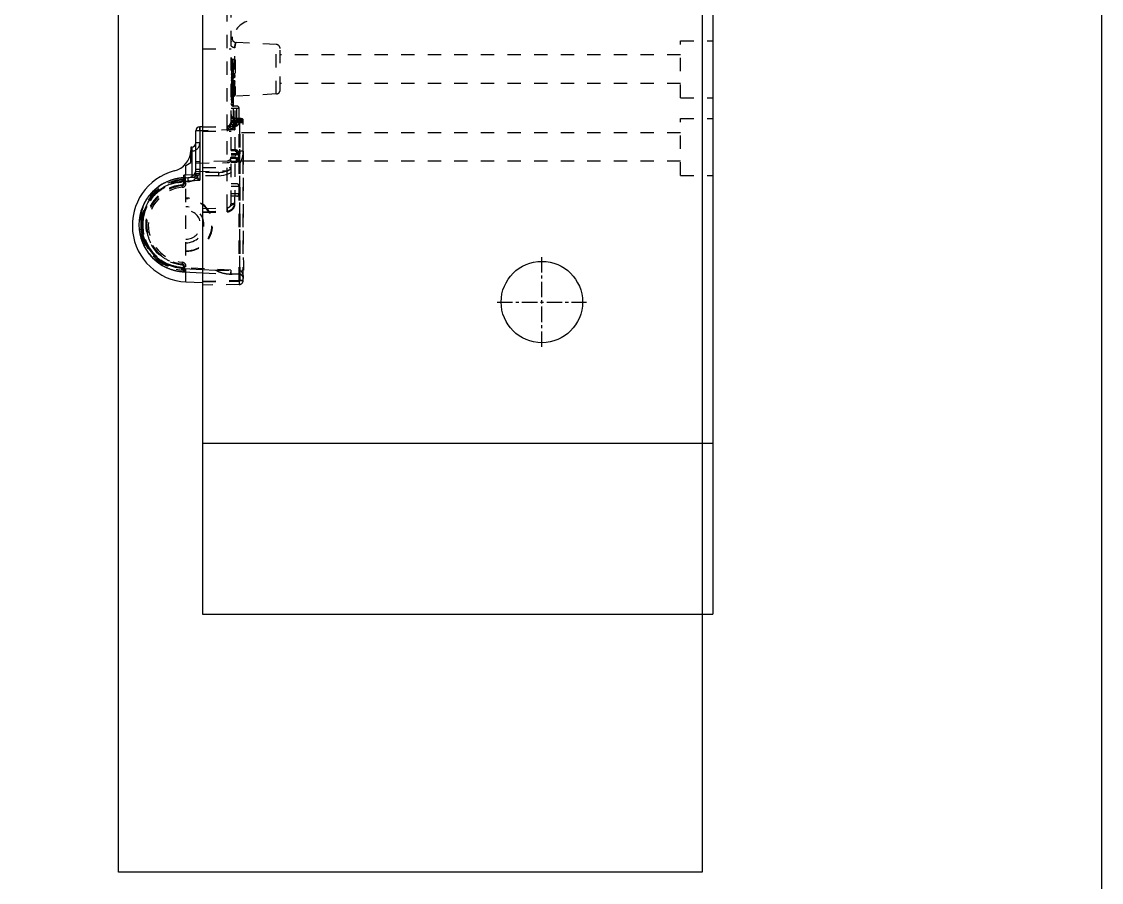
# Model space of a CAD drawing. Header units: millimetres. Extents: x 564 to 2602, y -1989 to 1042.
# Drawn here: x 2469.4 to 2602, y -1024.1 to -918.4 of the extents above; entities that cross this region are included whole.
import ezdxf

# ---------------------------------------------------------------- set-up
doc = ezdxf.new("R2010")
doc.units = ezdxf.units.MM
doc.header["$LTSCALE"] = 16.335
doc.linetypes.add('CENTER', pattern=[0.6, 0.375, -0.075, 0.075, -0.075])
doc.linetypes.add('HIDDEN', pattern=[0.2, 0.1, -0.1])
doc.layers.get('0').update_dxf_attribs({"linetype": 'CONTINUOUS'})
doc.layers.add('DEFAULT_2', color=8, linetype='HIDDEN')

# ---------------------------------------------------------------- blocks, each defined once
blk = doc.blocks.new('22')
for p, q in [((2481.28, -1022.87), (2481.28, -667.87)), ((2552.98, -667.87), (2552.98, -1022.87)), ((2552.98, -1022.87), (2481.28, -1022.87))]:
    blk.add_line(p, q)
at = {"color": 1, "linetype": 'CENTER', "ltscale": 0.310989}
for p, q in [((2533.28, -958.37), (2533.28, -947.37)), ((2527.78, -952.87), (2538.78, -952.87))]:
    blk.add_line(p, q, dxfattribs=at)
blk.add_circle((2533.28, -952.87), 5)
blk = doc.blocks.new('24')
at = {"color": 7, "linetype": 'Continuous'}
for p, q in [((2985.82, -663.34), (2985.82, -914.34)), ((3048.52, -663.34), (3048.52, -914.34)), ((2984.99, -860.4), (2984.99, -855.01)), ((2985.48, -855.01), (2984.99, -855.01)), ((2985.82, -854.5), (2985.48, -854.51)), ((2985.82, -855), (2985.48, -855.01)), ((2985.48, -855.01), (2985.48, -861.07)), ((2984.39, -856.99), (2984.39, -857.42)), ((2984.49, -856.99), (2984.39, -856.99)), ((2984.5, -856.99), (2984.5, -860.41)), ((2983.49, -860.77), (2984.71, -860.7)), ((2984.5, -860.41), (2983.54, -860.46)), ((2983.54, -860.75), (2983.54, -860.46)), ((2984.91, -860.61), (2984.89, -860.63)), ((2984.89, -860.63), (2984.91, -860.61)), ((2984.91, -860.62), (2984.89, -860.63)), ((2984.96, -860.55), (2984.98, -860.5)), ((2984.98, -860.5), (2984.99, -860.46)), ((2985, -860.4), (2984.99, -860.4)), ((2983.5, -861.17), (2985.48, -861.07)), ((2985.33, -860.99), (2985.48, -861.07)), ((2985.38, -860.92), (2985.48, -861.07)), ((2983.49, -872.32), (2985.82, -872.44)), ((2983.5, -871.91), (2985.82, -872.04)), ((2985.82, -873.67), (2983.79, -873.57)), ((2985.82, -893.34), (3048.52, -893.34)), ((2985.82, -914.34), (3048.52, -914.34))]:
    blk.add_line(p, q, dxfattribs=at)
blk.add_lwpolyline([(2984.91, -860.61), (2984.93, -860.58), (2984.95, -860.55)], dxfattribs=at)
for centre, radius, start, end in [((2985.49, -855.01), 0.5, 91.5, 180), ((2997.83, -854.67), 12.36, 180.3832, 181.5415), ((2984.49, -856.49), 0.503, 270.25, 0), ((2981.76, -857.35), 2.63, 282.4668, 358.4435), ((2984.15, -866.62), 6.95, 105.1784, 267), ((2983.79, -866.54), 5.78, 93, 267), ((2984.69, -860.4), 0.302, 273, 0)]:
    blk.add_arc(centre, radius, start, end, dxfattribs=at)
for points, knots in [([(2985.48, -854.51), (2985.48, -854.51), (2985.48, -854.51), (2985.48, -854.52), (2985.48, -854.55), (2985.48, -854.59), (2985.48, -854.66), (2985.48, -854.72), (2985.48, -854.76)], [0, 0, 0, 0, 0.0195, 0.071331, 0.15536, 0.270519, 0.587165, 1, 1, 1, 1]), ([(2983.49, -860.77), (2983.48, -860.77), (2983.48, -860.78), (2983.48, -860.8), (2983.48, -860.84), (2983.48, -860.89), (2983.48, -860.95), (2983.49, -861.04), (2983.49, -861.12), (2983.49, -861.17)], [0, 0, 0, 0, 0.020565, 0.07776, 0.169987, 0.294185, 0.44545, 0.618532, 1, 1, 1, 1]), ([(2983.66, -860.59), (2983.65, -860.58), (2983.61, -860.54), (2983.57, -860.5), (2983.54, -860.46)], [0, 0, 0, 0, 0.242813, 1, 1, 1, 1]), ([(2983.75, -860.69), (2983.75, -860.69), (2983.72, -860.65), (2983.69, -860.62), (2983.66, -860.59)], [0, 0, 0, 0, 0.219113, 1, 1, 1, 1]), ([(2984.5, -860.41), (2984.56, -860.41), (2984.68, -860.41), (2984.8, -860.4), (2984.85, -860.41)], [0, 0, 0, 0, 0.54217, 1, 1, 1, 1]), ([(2984.5, -860.41), (2984.5, -860.44), (2984.51, -860.53), (2984.51, -860.61), (2984.51, -860.67)], [0, 0, 0, 0, 0.301989, 1, 1, 1, 1]), ([(2984.83, -860.67), (2984.82, -860.68), (2984.78, -860.69), (2984.74, -860.7), (2984.71, -860.7)], [0, 0, 0, 0, 0.260525, 1, 1, 1, 1]), ([(2984.71, -860.7), (2984.72, -860.7), (2984.75, -860.71), (2984.81, -860.74), (2984.86, -860.76), (2984.9, -860.78)], [0, 0, 0, 0, 0.135405, 0.368941, 1, 1, 1, 1]), ([(2985, -860.4), (2985, -860.46), (2984.97, -860.57), (2984.88, -860.65), (2984.83, -860.67)], [0, 0, 0, 0, 0.490643, 1, 1, 1, 1]), ([(2984.85, -860.41), (2984.87, -860.41), (2984.91, -860.41), (2984.94, -860.41), (2984.96, -860.4)], [0, 0, 0, 0, 0.572785, 1, 1, 1, 1]), ([(2985, -860.4), (2985, -860.4), (2985.01, -860.42), (2985.03, -860.43), (2985.05, -860.47), (2985.07, -860.49), (2985.08, -860.5)], [0, 0, 0, 0, 0.101349, 0.319278, 0.627645, 1, 1, 1, 1]), ([(2985.08, -860.5), (2985.1, -860.53), (2985.2, -860.67), (2985.3, -860.81), (2985.38, -860.92)], [0, 0, 0, 0, 0.22399, 1, 1, 1, 1]), ([(2983.5, -871.91), (2983.16, -871.89), (2982.48, -871.8), (2981.19, -871.35), (2979.78, -870.34), (2978.66, -868.59), (2978.26, -866.54), (2978.66, -864.5), (2979.78, -862.75), (2981.19, -861.74), (2982.48, -861.29), (2983.16, -861.19), (2983.5, -861.17)], [0, 0, 0, 0, 0.062671, 0.125387, 0.250237, 0.375108, 0.5, 0.624892, 0.749763, 0.874613, 0.937329, 1, 1, 1, 1]), ([(2984.9, -860.78), (2984.94, -860.8), (2985.08, -860.87), (2985.22, -860.94), (2985.33, -860.99)], [0, 0, 0, 0, 0.234374, 1, 1, 1, 1]), ([(2983.49, -871.91), (2983.49, -871.97), (2983.49, -872.04), (2983.48, -872.13), (2983.48, -872.19), (2983.48, -872.24), (2983.48, -872.28), (2983.48, -872.3), (2983.48, -872.32), (2983.49, -872.32)], [0, 0, 0, 0, 0.381711, 0.554997, 0.706245, 0.83032, 0.922452, 0.979507, 1, 1, 1, 1])]:
    blk.add_open_spline(points, degree=3, knots=knots, dxfattribs=at)
at = {"layer": 'DEFAULT_2', "color": 8, "linetype": 'HIDDEN'}
for p, q in [((2989.32, -863.95), (2989.32, -718.81)), ((2988.83, -864.45), (2988.83, -833.66)), ((2989.79, -850.75), (2989.79, -844.81)), ((2994.87, -844.4), (2989.91, -844.14)), ((2994.87, -850.48), (2994.87, -844.4)), ((3044.52, -850.94), (3044.52, -843.94)), ((3044.52, -843.94), (3048.52, -843.94)), ((2985.82, -844.92), (2989.32, -844.92)), ((2989.52, -850.72), (2989.52, -846.19)), ((2989.52, -846.19), (2989.72, -846.19)), ((2995.35, -849.98), (2995.35, -844.9)), ((3044.52, -845.69), (2995.35, -845.69)), ((2989.32, -846.69), (2989.72, -846.69)), ((2989.62, -846.82), (2989.32, -846.82)), ((2989.62, -846.93), (2989.32, -846.93)), ((2989.62, -847.14), (2989.32, -847.14)), ((2989.62, -847.25), (2989.32, -847.25)), ((2989.62, -847.35), (2989.32, -847.35)), ((2989.62, -847.46), (2989.32, -847.46)), ((2989.82, -846.98), (2989.33, -846.98)), ((2989.42, -848.45), (2989.42, -846.88)), ((2989.72, -846.88), (2989.42, -846.88)), ((2989.62, -851.85), (2989.62, -846.82)), ((2989.72, -850.72), (2989.72, -846.2)), ((2989.82, -846.29), (2989.82, -850.61)), ((2989.62, -847.57), (2989.32, -847.57)), ((2989.62, -847.67), (2989.32, -847.67)), ((2989.62, -847.78), (2989.32, -847.78)), ((2989.82, -848), (2989.32, -848)), ((2989.72, -848.1), (2989.32, -848.1)), ((2989.62, -848.32), (2989.32, -848.32)), ((2989.82, -848.35), (2989.32, -848.35)), ((2989.62, -848.42), (2989.32, -848.42)), ((2989.32, -848.53), (2989.62, -848.53)), ((2989.62, -848.64), (2989.32, -848.64)), ((2989.62, -848.74), (2989.32, -848.74)), ((2989.82, -848.2), (2989.33, -848.2)), ((2989.72, -848.45), (2989.42, -848.45)), ((2989.72, -848.86), (2989.32, -848.85)), ((2989.62, -849.06), (2989.32, -849.06)), ((2989.82, -849.11), (2989.32, -849.11)), ((2989.62, -849.17), (2989.32, -849.17)), ((2989.62, -849.28), (2989.32, -849.28)), ((2989.62, -849.39), (2989.32, -849.39)), ((2989.62, -849.49), (2989.32, -849.49)), ((2989.72, -849.61), (2989.32, -849.6)), ((2989.82, -849.71), (2989.32, -849.71)), ((2989.62, -849.81), (2989.32, -849.81)), ((2989.82, -849.86), (2989.32, -849.86)), ((2989.62, -849.92), (2989.32, -849.92)), ((2989.62, -850.03), (2989.32, -850.03)), ((2989.62, -850.13), (2989.32, -850.13)), ((2989.82, -848.96), (2989.33, -848.96)), ((2989.42, -849.21), (2989.42, -848.86)), ((2989.72, -849.21), (2989.42, -849.21)), ((2989.42, -849.96), (2989.42, -849.61)), ((2989.72, -849.96), (2989.42, -849.96)), ((3044.52, -849.19), (2995.35, -849.19)), ((2989.32, -850.21), (2989.72, -850.21)), ((2989.62, -850.24), (2989.32, -850.24)), ((2989.62, -850.35), (2989.32, -850.35)), ((2989.62, -850.46), (2989.32, -850.46)), ((2989.62, -850.56), (2989.32, -850.56)), ((2989.62, -850.67), (2989.32, -850.67)), ((2989.62, -850.78), (2989.32, -850.78)), ((2989.62, -850.88), (2989.32, -850.88)), ((2989.62, -850.99), (2989.32, -850.99)), ((2989.62, -851.1), (2989.32, -851.1)), ((2989.62, -851.2), (2989.32, -851.2)), ((2989.62, -851.31), (2989.32, -851.31)), ((2989.62, -851.42), (2989.32, -851.42)), ((2989.52, -850.72), (2989.72, -850.72)), ((2994.87, -850.48), (2989.79, -850.75)), ((3044.52, -850.94), (3048.52, -850.94)), ((2989.62, -851.52), (2989.32, -851.52)), ((2989.62, -851.74), (2989.32, -851.74)), ((2989.62, -851.85), (2989.32, -851.85)), ((2990.32, -852.26), (2989.32, -852.26)), ((2989.62, -853.95), (2989.62, -851.96)), ((2990.02, -851.96), (2989.62, -851.96)), ((2989.81, -863.93), (2989.82, -851.96)), ((2990.02, -853.94), (2990.02, -851.96)), ((2990.32, -853.94), (2990.32, -852.26)), ((2989.18, -854.26), (2989.27, -854.13)), ((2989.27, -854.13), (2989.31, -853.99)), ((2989.31, -853.99), (2989.32, -853.92)), ((2990.63, -853.51), (2989.32, -853.47)), ((2990.43, -853.47), (2989.32, -853.47)), ((2989.32, -853.67), (2990.34, -853.7)), ((2990.83, -853.87), (2989.32, -853.87)), ((2989.62, -853.95), (2989.32, -853.97)), ((2989.62, -853.95), (2989.32, -853.97)), ((2989.32, -853.97), (2989.56, -853.95)), ((2989.32, -853.97), (2989.62, -853.95)), ((2990.34, -854), (2989.32, -853.97)), ((2989.81, -853.98), (2989.32, -853.98)), ((2989.56, -853.95), (2989.62, -853.95)), ((2990.02, -853.94), (2989.62, -853.95)), ((2989.62, -853.95), (2989.63, -854.45)), ((2989.79, -853.98), (2989.79, -854.89)), ((2990.17, -853.9), (2989.81, -853.88)), ((2989.82, -853.94), (2989.83, -854.44)), ((2990.32, -853.94), (2989.82, -853.94)), ((2990.22, -853.9), (2990.17, -853.9)), ((2990.28, -853.9), (2990.22, -853.9)), ((2990.33, -853.9), (2990.28, -853.9)), ((2990.29, -853.5), (2990.35, -853.5)), ((2990.35, -853.5), (2990.34, -853.51)), ((2990.34, -873.37), (2990.34, -853.7)), ((2990.34, -853.7), (2990.59, -853.71)), ((2990.34, -854), (2990.83, -854)), ((2990.34, -854), (2990.59, -854)), ((2990.35, -854), (2990.35, -872.12)), ((2990.43, -873.37), (2990.43, -853.87)), ((2990.59, -853.71), (2990.73, -853.71)), ((2990.59, -854), (2990.83, -854)), ((2990.73, -853.71), (2990.76, -853.71)), ((2990.76, -853.71), (2990.8, -853.71)), ((2990.8, -853.71), (2990.83, -853.71)), ((2990.83, -873.37), (2990.83, -853.71)), ((3044.52, -860.49), (3044.52, -853.49)), ((3044.52, -853.49), (3048.52, -853.49)), ((2985.49, -855.01), (2984.99, -855.01)), ((2985.49, -855.01), (2984.99, -855.01)), ((2985.82, -854.5), (2988.83, -854.42)), ((2985.82, -854.55), (2989.83, -854.44)), ((2989.79, -854.89), (2985.82, -855)), ((2985.82, -855.05), (2989.32, -855.05)), ((2988.83, -854.42), (2988.83, -854.46)), ((2988.83, -854.67), (2988.84, -854.92)), ((2988.83, -854.79), (2988.83, -855.05)), ((2989.05, -854.36), (2989.18, -854.26)), ((3044.52, -855.24), (2989.32, -855.24)), ((2985.49, -856.49), (2984.99, -856.49)), ((2984.39, -858.9), (2984.39, -857.42)), ((2984.39, -857.49), (2984.48, -857.49)), ((2989.82, -857.33), (2989.32, -857.33)), ((2989.82, -857.37), (2989.32, -857.37)), ((2989.82, -857.48), (2989.32, -857.48)), ((2989.82, -857.82), (2989.32, -857.82)), ((2989.82, -858), (2989.32, -858)), ((2990.02, -857.83), (2990.02, -857.65)), ((2990.83, -857.49), (2990.43, -857.49)), ((2983.79, -859.25), (2984.39, -858.9)), ((2983.79, -873.57), (2983.79, -859.25)), ((2988.83, -858.71), (2984.99, -858.81)), ((2984.99, -858.98), (2988.83, -858.91)), ((2989.82, -858.24), (2989.32, -858.24)), ((2989.82, -858.42), (2989.32, -858.42)), ((3044.52, -858.74), (2989.32, -858.74)), ((2989.82, -858.76), (2989.32, -858.76)), ((2989.82, -858.87), (2989.32, -858.87)), ((2989.82, -858.91), (2989.32, -858.91)), ((2990.02, -858.59), (2990.02, -858.41)), ((2983.5, -861.07), (2983.49, -860.77)), ((2983.54, -861.44), (2983.54, -860.75)), ((2983.59, -861.07), (2983.6, -860.76)), ((2984.91, -860.61), (2984.89, -860.63)), ((2985.47, -859.74), (2984.99, -859.74)), ((2984.99, -860.01), (2988.83, -859.91)), ((2987.82, -860.11), (2984.99, -860.11)), ((2984.99, -860.46), (2984.99, -860.43)), ((2987.81, -860.51), (2985.22, -860.51)), ((2985.82, -859.5), (2989.32, -859.5)), ((3044.52, -860.49), (3048.52, -860.49)), ((2983.33, -861.94), (2983.31, -861.74)), ((2983.48, -860.97), (2983.48, -861.44)), ((2983.48, -860.97), (2983.79, -860.97)), ((2983.79, -861.44), (2983.48, -861.44)), ((2983.49, -861.27), (2984.04, -861.24)), ((2983.59, -861.07), (2983.5, -861.07)), ((2983.59, -861.07), (2983.59, -861.44)), ((2983.79, -861.07), (2983.59, -861.07)), ((2990.02, -861.51), (2989.32, -861.51)), ((2990.32, -861.82), (2989.32, -861.82)), ((2990.32, -862.72), (2989.32, -862.72)), ((2990.02, -863.02), (2989.32, -863.02)), ((2985.82, -864.53), (2988.83, -864.45)), ((2989.81, -863.93), (2989.32, -863.95)), ((2985.82, -864.93), (2988.84, -864.85)), ((2985.82, -865.03), (2988.84, -864.95)), ((2983.33, -871.15), (2983.31, -871.35)), ((2983.48, -871.65), (2983.48, -872.11)), ((2983.79, -871.65), (2983.48, -871.65)), ((2983.79, -872.11), (2983.48, -872.11)), ((2983.49, -872.32), (2983.5, -872.01)), ((2989.31, -872.12), (2983.5, -871.81)), ((2983.5, -872.01), (2983.59, -872.02)), ((2983.54, -872.32), (2983.54, -871.65)), ((2983.59, -871.65), (2983.59, -872.02)), ((2983.6, -872.32), (2983.59, -872.02)), ((2983.79, -872.02), (2983.59, -872.02)), ((2985.82, -872.04), (2987.4, -872.12)), ((2985.82, -872.44), (2989.32, -872.62)), ((2987.4, -872.12), (2990.83, -872.12)), ((2990.32, -872.62), (2989.32, -872.62)), ((2990.83, -872.56), (2990.83, -872.12)), ((2985.82, -873.45), (2990.83, -873.36)), ((2985.82, -873.55), (2990.34, -873.47)), ((2990.34, -873.87), (2985.82, -873.95)), ((2990.83, -873.37), (2990.34, -873.37))]:
    blk.add_line(p, q, dxfattribs=at)
for points in [[(2989.46, -843.48), (2989.45, -843.73), (2989.56, -843.96), (2989.78, -844.11), (2989.92, -844.14)], [(2988.83, -854.42), (2988.87, -854.41), (2989.04, -854.36)]]:
    blk.add_lwpolyline(points, dxfattribs=at)
for centre, radius, start, end in [((2992.33, -844.41), 3.02, 110.9248, 180), ((2994.85, -844.9), 0.503, 0, 86.9995), ((2989.52, -845.99), 0.201, 180, 270), ((2989.72, -846.29), 0.101, 359.9691, 90), ((2989.42, -846.78), 0.101, 180, 270), ((2989.72, -846.59), 0.101, 270, 359.9984), ((2989.72, -846.98), 0.101, 0, 90), ((2989.42, -848), 0.101, 180, 270), ((2989.42, -848.55), 0.101, 90, 180), ((2989.42, -848.75), 0.101, 180, 270), ((2989.72, -848.2), 0.101, 0, 90), ((2989.72, -848.35), 0.101, 270, 0), ((2989.42, -849.31), 0.101, 90, 180), ((2989.42, -849.51), 0.101, 180, 270), ((2989.42, -850.06), 0.101, 90, 180), ((2989.72, -848.96), 0.101, 0, 90), ((2989.72, -849.11), 0.101, 270, 0), ((2989.72, -849.71), 0.101, 0, 90), ((2989.72, -849.86), 0.101, 270, 0), ((2994.85, -849.98), 0.503, 273.0005, 0), ((2989.52, -850.92), 0.201, 90, 180), ((2989.82, -851.25), 0.503, 93, 180), ((2989.72, -850.31), 0.101, 0.0016, 90), ((2989.72, -850.62), 0.101, 270, 0.0309), ((2989.62, -851.66), 0.302, 180, 270), ((2990.02, -852.26), 0.302, 0, 90), ((2988.82, -853.92), 0.5, 271.5, 0.0015), ((2988.82, -853.97), 0.5, 271.5, 0), ((2988.81, -853.92), 0.991, 293.8112, 356.3329), ((2989.82, -852.98), 0.5, 180, 268), ((2989.82, -853.94), 0.5, 270.6994, 0), ((2988.81, -853.97), 1.22, 354.5235, 1.5568), ((2990.02, -857.91), 4.42, 85.7847, 88.0031), ((2990.32, -854), 0.499, 359.979, 87.5525), ((2985.38, -853.53), 4.97, 357.9583, 359.1169), ((2976.43, -853.52), 13.92, 358.0036, 358.254), ((2990.43, -853.87), 0.4, 0, 90), ((2969.31, -853.87), 21.13, 359.9967, 0.5392), ((2990.63, -853.71), 0.201, 0, 88), ((3010.33, -854.35), 24.86, 180.9558, 181.5202), ((2982.76, -848.84), 8.59, 314.9737, 315.5644), ((3027.68, -776.11), 87.42, 243.9555, 244.3161), ((3028.19, -835.18), 43.16, 206.4383, 207.1716), ((2984.48, -856.49), 1.01, 270.0009, 359.9946), ((2987.81, -857.49), 3.02, 270, 0), ((2987.82, -857.49), 2.62, 269.9998, 360), ((2987.8, -857.49), 2.64, 344.4288, 359.9366), ((9452.02, -864.07), 6461.19, 179.941646, 180.071347), ((2988.82, -858.21), 0.5, 271.5, 360), ((2988.82, -859.41), 0.5, 271.5, 0), ((2987.84, -857.5), 2.6, 339.5735, 345.3264), ((2983.86, -866.54), 5.78, 93.5632, 266.4368), ((2983.82, -866.57), 5.81, 94.4518, 100.9387), ((2983.82, -866.54), 5.78, 93.309, 94.4483), ((2983.82, -866.53), 5.76, 92.1973, 93.309), ((2983.82, -866.51), 5.75, 91.2314, 92.1972), ((2983.82, -866.49), 5.73, 90.3186, 91.2314), ((2983.96, -859.74), 1.51, 272.9943, 359.9862), ((2983.99, -859.74), 1.01, 273, 359.9993), ((2985.22, -861.01), 0.5, 90, 128.0916), ((2984.96, -859.84), 0.718, 295.5969, 299.6559), ((2983.98, -859.74), 1.5, 338.1089, 342.4368), ((2984, -859.74), 1.48, 356.464, 359.9931), ((3002.86, -860.11), 17.37, 179.9944, 180.4253), ((2983.82, -866.54), 5.78, 120.5316, 239.4675), ((2983.82, -866.54), 5.58, 97.0385, 174.0549), ((2983.87, -866.54), 5.58, 93.9717, 266.0276), ((2983.79, -866.54), 5.48, 92.9992, 267.0008), ((2983.76, -866.54), 5.28, 92.9986, 267.0014), ((2983.78, -866.54), 4.93, 95.6374, 264.3672), ((2983.79, -866.54), 4.83, 95.6292, 264.3708), ((2983.79, -866.54), 4.63, 95.6263, 264.3737), ((2983.81, -866.52), 5.76, 118.2738, 120.5352), ((2983.83, -866.55), 5.79, 106.1424, 118.2609), ((2983.82, -866.53), 5.77, 100.9363, 106.1152), ((2983.81, -866.5), 5.54, 94.3003, 97.0563), ((2983.82, -866.89), 5.63, 93.3193, 96.2224), ((2983.29, -861.44), 0.302, 275.5793, 0.0034), ((2983.29, -861.44), 0.503, 275.6263, 360), ((2983.82, -866.54), 5.58, 90.2922, 94.2975), ((2983.29, -861.44), 0.251, 303.8532, 359.989), ((2996.66, -860.58), 13.18, 182.1569, 183.0167), ((2997.37, -860.54), 13.34, 182.1839, 182.9927), ((2983.97, -859.75), 1.49, 273.0077, 277.3113), ((2983.97, -859.72), 1.52, 277.3317, 294.8028), ((2983.98, -859.75), 1.5, 294.8867, 300.5788), ((2990.02, -861.82), 0.302, 0, 90), ((2983.79, -866.54), 3.27, 270, 90), ((2983.79, -866.54), 3.2, 270, 90), ((2990.02, -862.72), 0.302, 270, 0), ((2983.79, -866.54), 2.21, 270, 90), ((2988.82, -863.95), 0.5, 271.5, 0), ((2988.81, -863.95), 1, 293.3226, 1.3432), ((2983.84, -866.54), 5.61, 174.0903, 189.9113), ((2983.8, -866.54), 5.31, 172.1512, 187.8462), ((2983.81, -866.54), 4.9, 172.386, 187.6164), ((2983.79, -866.54), 1.78, 270, 90), ((2983.82, -866.54), 5.58, 189.9452, 266.9067), ((2983.29, -871.65), 0.302, 359.9966, 84.4206), ((2983.29, -871.65), 0.503, 0, 84.3737), ((2983.81, -866.56), 5.76, 239.4638, 241.731), ((2983.83, -866.53), 5.79, 241.7438, 253.8572), ((2983.82, -866.55), 5.77, 253.8844, 259.065), ((2983.82, -866.51), 5.81, 259.0623, 266.6839), ((2983.82, -866.19), 5.63, 263.777, 266.6803), ((2996.77, -872.51), 13.29, 176.9862, 177.8006), ((2983.82, -866.56), 5.76, 266.691, 267.8027), ((2983.82, -866.57), 5.55, 266.9087, 268.0601), ((2983.82, -866.58), 5.75, 267.8028, 268.7686), ((2983.82, -866.59), 5.53, 268.0603, 268.9975), ((2983.82, -866.6), 5.73, 268.7686, 269.6812), ((2983.82, -866.61), 5.51, 268.9976, 269.7076), ((2989.45, -867.59), 5.03, 267, 269.9998), ((3001.95, -872.46), 12.64, 178.4638, 179.548), ((2990.3, -873.12), 1.01, 86.9993, 90.0007), ((2990.32, -873.12), 0.503, 0, 90.0001), ((2990.33, -873.37), 0.5, 271, 0), ((2990.33, -873.37), 0.1, 271.0013, 359.9987)]:
    blk.add_arc(centre, radius, start, end, dxfattribs=at)
for points, knots in [([(2989.79, -844.81), (2989.73, -844.81), (2989.61, -844.78), (2989.45, -844.7), (2989.35, -844.57), (2989.32, -844.46), (2989.32, -844.41)], [0, 0, 0, 0, 0.275529, 0.536614, 0.776365, 1, 1, 1, 1]), ([(2989.38, -844.6), (2989.37, -844.59), (2989.34, -844.53), (2989.32, -844.46), (2989.32, -844.41)], [0, 0, 0, 0, 0.259289, 1, 1, 1, 1]), ([(2989.92, -844.14), (2989.92, -844.14), (2989.91, -844.14), (2989.91, -844.15), (2989.91, -844.16), (2989.9, -844.18), (2989.89, -844.21), (2989.88, -844.25), (2989.86, -844.32), (2989.84, -844.41), (2989.81, -844.53), (2989.8, -844.66), (2989.79, -844.76), (2989.79, -844.81)], [0, 0, 0, 0, 0.004352, 0.017297, 0.038661, 0.068271, 0.105963, 0.151575, 0.265877, 0.409378, 0.580367, 0.777675, 1, 1, 1, 1]), ([(2989.79, -844.81), (2989.79, -844.71), (2989.8, -844.58), (2989.84, -844.41), (2989.86, -844.32), (2989.88, -844.24), (2989.9, -844.19), (2989.91, -844.16), (2989.91, -844.15), (2989.92, -844.14), (2989.92, -844.14), (2989.92, -844.14)], [0, 0, 0, 0, 0.419467, 0.590513, 0.734061, 0.848396, 0.931709, 0.961321, 0.982686, 0.995637, 1, 1, 1, 1]), ([(2988.83, -854.92), (2988.95, -854.8), (2989.19, -854.56), (2989.32, -854.22), (2989.32, -854.06)], [0, 0, 0, 0, 0.502045, 1, 1, 1, 1]), ([(2988.83, -854.92), (2988.95, -854.8), (2989.19, -854.56), (2989.32, -854.22), (2989.32, -854.06)], [0, 0, 0, 0, 0.502046, 1, 1, 1, 1]), ([(2988.89, -854.45), (2989, -854.43), (2989.22, -854.32), (2989.33, -854.1), (2989.34, -853.98)], [0, 0, 0, 0, 0.502717, 1, 1, 1, 1]), ([(2989.32, -853.92), (2989.32, -853.92), (2989.33, -853.96), (2989.34, -853.96), (2989.34, -853.98)], [0, 0, 0, 0, 0.056086, 1, 1, 1, 1]), ([(2989.8, -853.98), (2989.74, -853.98), (2989.64, -853.98), (2989.5, -853.97), (2989.4, -853.95), (2989.34, -853.94), (2989.32, -853.93)], [0, 0, 0, 0, 0.348912, 0.653993, 0.87805, 1, 1, 1, 1]), ([(2989.34, -853.98), (2989.36, -854.01), (2989.42, -854.15), (2989.49, -854.29), (2989.54, -854.4)], [0, 0, 0, 0, 0.21233, 1, 1, 1, 1]), ([(2989.79, -853.98), (2989.79, -853.92), (2989.79, -853.8), (2989.79, -853.65), (2989.79, -853.57), (2989.79, -853.52), (2989.79, -853.5), (2989.8, -853.48), (2989.8, -853.48)], [0, 0, 0, 0, 0.393852, 0.723713, 0.847107, 0.935681, 0.986264, 1, 1, 1, 1]), ([(2989.8, -853.98), (2989.8, -853.92), (2989.8, -853.83), (2989.79, -853.71), (2989.79, -853.63), (2989.79, -853.57), (2989.79, -853.52), (2989.8, -853.5), (2989.8, -853.48), (2989.8, -853.48)], [0, 0, 0, 0, 0.382572, 0.555485, 0.706997, 0.831199, 0.923357, 0.980109, 1, 1, 1, 1]), ([(2989.8, -853.48), (2989.8, -853.48), (2989.8, -853.49), (2989.8, -853.49), (2989.8, -853.51), (2989.8, -853.53), (2989.8, -853.57), (2989.8, -853.63), (2989.8, -853.71), (2989.8, -853.83), (2989.81, -853.92), (2989.81, -853.98)], [0, 0, 0, 0, 0.005, 0.019394, 0.043211, 0.076257, 0.168696, 0.293139, 0.444718, 0.617561, 1, 1, 1, 1]), ([(2989.81, -853.88), (2989.81, -853.83), (2989.8, -853.76), (2989.8, -853.66), (2989.8, -853.6), (2989.8, -853.56), (2989.8, -853.52), (2989.8, -853.5), (2989.8, -853.48), (2989.8, -853.48)], [0, 0, 0, 0, 0.382184, 0.555077, 0.706739, 0.831255, 0.923748, 0.980633, 1, 1, 1, 1]), ([(2989.82, -853.94), (2989.82, -854.06), (2989.82, -854.23), (2989.83, -854.39), (2989.83, -854.44)], [0, 0, 0, 0, 0.707307, 1, 1, 1, 1]), ([(2990.02, -853.94), (2990.02, -854), (2990.02, -854.13), (2989.98, -854.3), (2989.9, -854.44), (2989.84, -854.44)], [0, 0, 0, 0, 0.35188, 0.651064, 1, 1, 1, 1]), ([(2990.02, -853.94), (2990.06, -853.94), (2990.12, -853.94), (2990.19, -853.94), (2990.23, -853.94), (2990.27, -853.94), (2990.3, -853.94), (2990.31, -853.94), (2990.32, -853.94), (2990.32, -853.94)], [0, 0, 0, 0, 0.382132, 0.555606, 0.707118, 0.831437, 0.923649, 0.980539, 1, 1, 1, 1]), ([(2990.32, -853.94), (2990.32, -853.94), (2990.31, -853.94), (2990.3, -853.94), (2990.27, -853.94), (2990.23, -853.94), (2990.19, -853.94), (2990.12, -853.94), (2990.06, -853.94), (2990.02, -853.94)], [0, 0, 0, 0, 0.019462, 0.076352, 0.168564, 0.292882, 0.444394, 0.617868, 1, 1, 1, 1]), ([(2990.18, -853.55), (2990.18, -853.54), (2990.17, -853.53), (2990.18, -853.51), (2990.17, -853.5), (2990.17, -853.5), (2990.17, -853.5)], [0, 0, 0, 0, 0.429267, 0.74184, 0.933254, 1, 1, 1, 1]), ([(2990.17, -853.9), (2990.17, -853.86), (2990.17, -853.75), (2990.17, -853.63), (2990.18, -853.55)], [0, 0, 0, 0, 0.297768, 1, 1, 1, 1]), ([(2990.33, -853.9), (2990.34, -853.87), (2990.34, -853.75), (2990.35, -853.63), (2990.35, -853.54)], [0, 0, 0, 0, 0.306151, 1, 1, 1, 1]), ([(2990.34, -853.5), (2990.34, -853.5), (2990.34, -853.51), (2990.35, -853.51), (2990.35, -853.53), (2990.35, -853.55), (2990.35, -853.59), (2990.35, -853.65), (2990.34, -853.73), (2990.34, -853.85), (2990.34, -853.94), (2990.34, -854)], [0, 0, 0, 0, 0.005184, 0.019803, 0.043742, 0.07676, 0.168992, 0.293337, 0.44481, 0.61812, 1, 1, 1, 1]), ([(2990.34, -853.5), (2990.34, -853.5), (2990.34, -853.52), (2990.35, -853.53), (2990.34, -853.57), (2990.34, -853.59), (2990.34, -853.6)], [0, 0, 0, 0, 0.070711, 0.270008, 0.586871, 1, 1, 1, 1]), ([(2990.34, -853.5), (2990.34, -853.5), (2990.34, -853.52), (2990.35, -853.54), (2990.35, -853.58), (2990.35, -853.63), (2990.35, -853.7), (2990.35, -853.8), (2990.35, -853.88), (2990.34, -853.94)], [0, 0, 0, 0, 0.020065, 0.075559, 0.165279, 0.286871, 0.436199, 0.608792, 1, 1, 1, 1]), ([(2990.63, -853.51), (2990.63, -853.51), (2990.63, -853.52), (2990.63, -853.52), (2990.62, -853.54), (2990.6, -853.57), (2990.58, -853.61), (2990.54, -853.67), (2990.49, -853.75), (2990.43, -853.86), (2990.37, -853.94), (2990.34, -854)], [0, 0, 0, 0, 0.005038, 0.02109, 0.047837, 0.084671, 0.1853, 0.315715, 0.468588, 0.637313, 1, 1, 1, 1]), ([(2990.34, -853.51), (2990.35, -853.52), (2990.35, -853.58), (2990.36, -853.68), (2990.35, -853.83), (2990.35, -853.94), (2990.35, -854)], [0, 0, 0, 0, 0.107833, 0.331416, 0.642275, 1, 1, 1, 1]), ([(2990.34, -854), (2990.39, -853.97), (2990.48, -853.92), (2990.59, -853.85), (2990.67, -853.81), (2990.73, -853.77), (2990.77, -853.75), (2990.8, -853.73), (2990.81, -853.72), (2990.82, -853.72), (2990.83, -853.71), (2990.83, -853.71)], [0, 0, 0, 0, 0.360784, 0.528617, 0.680841, 0.811047, 0.912117, 0.949472, 0.976952, 0.99393, 1, 1, 1, 1]), ([(2990.35, -853.54), (2990.35, -853.54), (2990.35, -853.53), (2990.35, -853.52), (2990.35, -853.51)], [0, 0, 0, 0, 0.312669, 1, 1, 1, 1]), ([(2990.43, -853.47), (2990.43, -853.47), (2990.43, -853.49), (2990.43, -853.5), (2990.43, -853.54), (2990.43, -853.59), (2990.43, -853.65), (2990.43, -853.75), (2990.43, -853.82), (2990.43, -853.87)], [0, 0, 0, 0, 0.019719, 0.07669, 0.168947, 0.293323, 0.444822, 0.618142, 1, 1, 1, 1]), ([(2990.43, -853.52), (2990.43, -853.52), (2990.43, -853.51), (2990.43, -853.49), (2990.43, -853.48)], [0, 0, 0, 0, 0.310392, 1, 1, 1, 1]), ([(2985.48, -854.51), (2985.48, -854.51), (2985.48, -854.52), (2985.47, -854.55), (2985.47, -854.6), (2985.47, -854.66), (2985.47, -854.73), (2985.47, -854.85), (2985.47, -854.94), (2985.47, -855.01)], [0, 0, 0, 0, 0.022384, 0.080077, 0.172323, 0.296314, 0.447212, 0.61979, 1, 1, 1, 1]), ([(2985.49, -855.01), (2985.48, -854.94), (2985.48, -854.85), (2985.48, -854.73), (2985.48, -854.66), (2985.48, -854.6), (2985.48, -854.55), (2985.48, -854.53), (2985.48, -854.52), (2985.48, -854.51), (2985.48, -854.51), (2985.48, -854.51)], [0, 0, 0, 0, 0.381999, 0.555399, 0.706838, 0.831094, 0.923278, 0.956279, 0.980206, 0.994818, 1, 1, 1, 1]), ([(2985.49, -855.01), (2985.49, -854.94), (2985.48, -854.85), (2985.48, -854.73), (2985.48, -854.66), (2985.48, -854.6), (2985.48, -854.55), (2985.48, -854.53), (2985.48, -854.52), (2985.48, -854.51), (2985.48, -854.51), (2985.48, -854.51)], [0, 0, 0, 0, 0.381999, 0.555399, 0.706838, 0.831094, 0.923278, 0.956279, 0.980207, 0.994818, 1, 1, 1, 1]), ([(2988.83, -854.42), (2988.83, -854.42), (2988.83, -854.42), (2988.83, -854.43), (2988.83, -854.44), (2988.83, -854.47), (2988.83, -854.51), (2988.83, -854.57), (2988.83, -854.64), (2988.83, -854.76), (2988.83, -854.85), (2988.83, -854.92)], [0, 0, 0, 0, 0.005041, 0.019468, 0.043329, 0.076406, 0.168871, 0.293297, 0.444863, 0.617703, 1, 1, 1, 1]), ([(2988.83, -854.42), (2988.83, -854.42), (2988.87, -854.44), (2988.88, -854.44), (2988.89, -854.45)], [0, 0, 0, 0, 0.249523, 1, 1, 1, 1]), ([(2988.83, -854.47), (2988.83, -854.46), (2988.83, -854.45), (2988.83, -854.44), (2988.83, -854.43)], [0, 0, 0, 0, 0.312842, 1, 1, 1, 1]), ([(2988.84, -854.47), (2988.84, -854.46), (2988.84, -854.45), (2988.84, -854.44), (2988.83, -854.43)], [0, 0, 0, 0, 0.311965, 1, 1, 1, 1]), ([(2988.83, -854.46), (2988.83, -854.47), (2988.83, -854.54), (2988.83, -854.61), (2988.83, -854.67)], [0, 0, 0, 0, 0.176297, 1, 1, 1, 1]), ([(2988.83, -854.47), (2988.83, -854.5), (2988.83, -854.6), (2988.83, -854.71), (2988.83, -854.79)], [0, 0, 0, 0, 0.275726, 1, 1, 1, 1]), ([(2988.84, -854.92), (2988.84, -854.87), (2988.84, -854.72), (2988.84, -854.57), (2988.84, -854.47)], [0, 0, 0, 0, 0.307944, 1, 1, 1, 1]), ([(2988.89, -854.45), (2988.92, -854.46), (2989.05, -854.53), (2989.19, -854.6), (2989.3, -854.65)], [0, 0, 0, 0, 0.210392, 1, 1, 1, 1]), ([(2984.49, -856.99), (2984.49, -856.99), (2984.49, -856.99), (2984.49, -857), (2984.49, -857.01), (2984.49, -857.04), (2984.49, -857.08), (2984.49, -857.14), (2984.48, -857.22), (2984.48, -857.34), (2984.48, -857.43), (2984.48, -857.49)], [0, 0, 0, 0, 0.005, 0.019231, 0.042673, 0.075197, 0.166924, 0.293259, 0.451137, 0.629914, 1, 1, 1, 1]), ([(2990.32, -857.81), (2990.32, -857.74), (2990.3, -857.62), (2990.15, -857.41), (2989.95, -857.33), (2989.82, -857.33)], [0, 0, 0, 0, 0.250059, 0.501105, 1, 1, 1, 1]), ([(2989.82, -857.37), (2989.95, -857.37), (2990.14, -857.44), (2990.3, -857.63), (2990.32, -857.75), (2990.32, -857.81)], [0, 0, 0, 0, 0.519334, 0.764779, 1, 1, 1, 1]), ([(2990.02, -857.66), (2990.02, -857.61), (2989.97, -857.51), (2989.87, -857.48), (2989.82, -857.48)], [0, 0, 0, 0, 0.474262, 1, 1, 1, 1]), ([(2989.82, -857.48), (2989.87, -857.48), (2989.97, -857.51), (2990.02, -857.61), (2990.02, -857.65)], [0, 0, 0, 0, 0.52492, 1, 1, 1, 1]), ([(2989.82, -857.48), (2989.87, -857.48), (2989.97, -857.51), (2990.02, -857.61), (2990.02, -857.66)], [0, 0, 0, 0, 0.524921, 1, 1, 1, 1]), ([(2990.32, -858.26), (2990.32, -858.2), (2990.3, -858.09), (2990.14, -857.89), (2989.95, -857.82), (2989.82, -857.82)], [0, 0, 0, 0, 0.235092, 0.480389, 1, 1, 1, 1]), ([(2989.82, -857.82), (2989.92, -857.82), (2990.1, -857.87), (2990.24, -858.01), (2990.28, -858.09)], [0, 0, 0, 0, 0.517292, 1, 1, 1, 1]), ([(2989.82, -858), (2989.87, -858), (2989.97, -857.97), (2990.02, -857.87), (2990.02, -857.83)], [0, 0, 0, 0, 0.52492, 1, 1, 1, 1]), ([(2989.82, -858.42), (2989.95, -858.42), (2990.14, -858.35), (2990.3, -858.15), (2990.32, -858.04), (2990.32, -857.98)], [0, 0, 0, 0, 0.519334, 0.764779, 1, 1, 1, 1]), ([(2990.02, -857.83), (2990.02, -857.86), (2990, -857.92), (2989.95, -857.96), (2989.93, -857.98)], [0, 0, 0, 0, 0.484242, 1, 1, 1, 1]), ([(2990.29, -857.64), (2990.27, -857.62), (2990.21, -857.51), (2990.1, -857.44), (2990.02, -857.41)], [0, 0, 0, 0, 0.24228, 1, 1, 1, 1]), ([(2990.02, -857.66), (2990.06, -857.66), (2990.13, -857.66), (2990.25, -857.7), (2990.32, -857.76), (2990.32, -857.81)], [0, 0, 0, 0, 0.32379, 0.612563, 1, 1, 1, 1]), ([(2990.32, -857.98), (2990.32, -857.94), (2990.25, -857.87), (2990.13, -857.84), (2990.06, -857.83), (2990.02, -857.83)], [0, 0, 0, 0, 0.386935, 0.675944, 1, 1, 1, 1]), ([(2990.32, -857.98), (2990.32, -858.07), (2990.26, -858.25), (2990.1, -858.35), (2990.02, -858.38)], [0, 0, 0, 0, 0.481031, 1, 1, 1, 1]), ([(2990.32, -857.81), (2990.32, -857.79), (2990.3, -857.72), (2990.23, -857.69), (2990.17, -857.67)], [0, 0, 0, 0, 0.19329, 1, 1, 1, 1]), ([(2990.28, -857.9), (2990.29, -857.91), (2990.31, -857.93), (2990.32, -857.96), (2990.32, -857.98)], [0, 0, 0, 0, 0.287698, 1, 1, 1, 1]), ([(2990.28, -857.9), (2990.29, -857.91), (2990.31, -857.93), (2990.32, -857.96), (2990.32, -857.98)], [0, 0, 0, 0, 0.287698, 1, 1, 1, 1]), ([(2988.83, -858.91), (2988.89, -858.91), (2989.02, -858.9), (2989.17, -858.83), (2989.29, -858.72), (2989.32, -858.63), (2989.32, -858.58)], [0, 0, 0, 0, 0.294731, 0.565471, 0.798132, 1, 1, 1, 1]), ([(2988.83, -858.91), (2988.85, -858.91), (2988.94, -858.91), (2989.02, -858.89), (2989.08, -858.87)], [0, 0, 0, 0, 0.255292, 1, 1, 1, 1]), ([(2989.26, -858.74), (2989.27, -858.73), (2989.3, -858.68), (2989.32, -858.62), (2989.32, -858.58)], [0, 0, 0, 0, 0.266295, 1, 1, 1, 1]), ([(2990.02, -858.41), (2990.02, -858.37), (2989.97, -858.27), (2989.87, -858.24), (2989.82, -858.24)], [0, 0, 0, 0, 0.474262, 1, 1, 1, 1]), ([(2989.82, -858.24), (2989.84, -858.24), (2989.9, -858.24), (2989.96, -858.28), (2989.99, -858.32)], [0, 0, 0, 0, 0.261711, 1, 1, 1, 1]), ([(2990.32, -858.43), (2990.32, -858.5), (2990.3, -858.63), (2990.15, -858.84), (2989.95, -858.91), (2989.82, -858.91)], [0, 0, 0, 0, 0.250059, 0.501105, 1, 1, 1, 1]), ([(2990.32, -858.43), (2990.32, -858.49), (2990.3, -858.61), (2990.14, -858.8), (2989.95, -858.87), (2989.82, -858.87)], [0, 0, 0, 0, 0.235092, 0.480389, 1, 1, 1, 1]), ([(2989.82, -858.87), (2989.95, -858.87), (2990.14, -858.8), (2990.3, -858.61), (2990.32, -858.49), (2990.32, -858.43)], [0, 0, 0, 0, 0.519334, 0.764779, 1, 1, 1, 1]), ([(2989.82, -858.76), (2989.87, -858.76), (2989.97, -858.73), (2990.02, -858.63), (2990.02, -858.59)], [0, 0, 0, 0, 0.524921, 1, 1, 1, 1]), ([(2990.02, -858.59), (2990.02, -858.61), (2990, -858.68), (2989.95, -858.72), (2989.93, -858.73)], [0, 0, 0, 0, 0.484242, 1, 1, 1, 1]), ([(2990.02, -858.59), (2990.02, -858.61), (2990, -858.68), (2989.95, -858.72), (2989.93, -858.73)], [0, 0, 0, 0, 0.484242, 1, 1, 1, 1]), ([(2990.02, -858.41), (2990.06, -858.41), (2990.13, -858.4), (2990.25, -858.37), (2990.32, -858.31), (2990.32, -858.26)], [0, 0, 0, 0, 0.32379, 0.612563, 1, 1, 1, 1]), ([(2990.02, -858.59), (2990.06, -858.59), (2990.13, -858.58), (2990.25, -858.55), (2990.32, -858.48), (2990.32, -858.43)], [0, 0, 0, 0, 0.32379, 0.612563, 1, 1, 1, 1]), ([(2990.32, -858.26), (2990.32, -858.27), (2990.32, -858.29), (2990.3, -858.32), (2990.29, -858.33)], [0, 0, 0, 0, 0.227155, 1, 1, 1, 1]), ([(2983.49, -861.27), (2983.48, -861.21), (2983.48, -861.12), (2983.48, -861), (2983.47, -860.92), (2983.48, -860.86), (2983.48, -860.81), (2983.48, -860.79), (2983.48, -860.77), (2983.49, -860.77)], [0, 0, 0, 0, 0.369067, 0.547254, 0.704634, 0.830689, 0.922448, 0.978919, 1, 1, 1, 1]), ([(2983.48, -860.97), (2983.48, -860.95), (2983.49, -860.9), (2983.49, -860.85), (2983.5, -860.81), (2983.5, -860.79), (2983.5, -860.78), (2983.5, -860.77), (2983.51, -860.77)], [0, 0, 0, 0, 0.37583, 0.694354, 0.819637, 0.915616, 0.977325, 1, 1, 1, 1]), ([(2983.49, -860.77), (2983.48, -860.77), (2983.48, -860.78), (2983.48, -860.79), (2983.48, -860.8)], [0, 0, 0, 0, 0.264856, 1, 1, 1, 1]), ([(2983.51, -860.77), (2983.57, -860.77), (2983.68, -860.76), (2983.73, -860.76), (2983.8, -860.76), (2983.79, -860.76)], [0, 0, 0, 0, 0.683576, 0.912214, 1, 1, 1, 1]), ([(2983.79, -860.75), (2983.79, -860.74), (2983.77, -860.72), (2983.76, -860.7), (2983.75, -860.69)], [0, 0, 0, 0, 0.354521, 1, 1, 1, 1]), ([(2984.04, -860.74), (2984.04, -860.74), (2984.04, -860.76), (2984.03, -860.78), (2984.03, -860.83), (2984.03, -860.89), (2984.03, -860.97), (2984.03, -861.09), (2984.04, -861.18), (2984.04, -861.24)], [0, 0, 0, 0, 0.021083, 0.077562, 0.169333, 0.2954, 0.452789, 0.630975, 1, 1, 1, 1]), ([(2984.04, -860.78), (2984.04, -860.77), (2984.04, -860.76), (2984.04, -860.74), (2984.04, -860.74)], [0, 0, 0, 0, 0.739107, 1, 1, 1, 1]), ([(2984.51, -860.67), (2984.51, -860.68), (2984.51, -860.69), (2984.51, -860.7), (2984.51, -860.71)], [0, 0, 0, 0, 0.358452, 1, 1, 1, 1]), ([(2984.97, -860.4), (2984.98, -860.39), (2984.99, -860.39), (2984.99, -860.38), (2984.99, -860.37)], [0, 0, 0, 0, 0.706449, 1, 1, 1, 1]), ([(2985.49, -860.24), (2985.42, -860.24), (2985.31, -860.25), (2985.15, -860.28), (2985.04, -860.32), (2984.99, -860.38), (2984.99, -860.4)], [0, 0, 0, 0, 0.347867, 0.648972, 0.867099, 1, 1, 1, 1]), ([(2985.02, -860.36), (2985.01, -860.36), (2985, -860.37), (2984.99, -860.39), (2984.99, -860.4)], [0, 0, 0, 0, 0.283647, 1, 1, 1, 1]), ([(2985.06, -860.32), (2985.06, -860.32), (2985.04, -860.33), (2985.02, -860.35), (2985.02, -860.36)], [0, 0, 0, 0, 0.27841, 1, 1, 1, 1]), ([(2985.49, -860.24), (2985.49, -860.28), (2985.46, -860.34), (2985.4, -860.4), (2985.36, -860.44), (2985.31, -860.46), (2985.26, -860.49), (2985.25, -860.5), (2985.21, -860.51), (2985.22, -860.51)], [0, 0, 0, 0, 0.313827, 0.462964, 0.606425, 0.742292, 0.865215, 0.961614, 1, 1, 1, 1]), ([(2985.49, -860.24), (2985.49, -860.28), (2985.46, -860.34), (2985.4, -860.4), (2985.36, -860.44), (2985.31, -860.46), (2985.26, -860.49), (2985.25, -860.5), (2985.21, -860.51), (2985.22, -860.51)], [0, 0, 0, 0, 0.313827, 0.462964, 0.606425, 0.742292, 0.865215, 0.961614, 1, 1, 1, 1]), ([(2985.22, -860.51), (2985.21, -860.51), (2985.25, -860.5), (2985.26, -860.49), (2985.27, -860.49)], [0, 0, 0, 0, 0.289204, 1, 1, 1, 1]), ([(2987.81, -860.51), (2987.81, -860.51), (2987.81, -860.49), (2987.81, -860.48), (2987.81, -860.44), (2987.82, -860.39), (2987.82, -860.33), (2987.82, -860.23), (2987.82, -860.16), (2987.82, -860.11)], [0, 0, 0, 0, 0.019708, 0.076645, 0.168847, 0.293124, 0.444584, 0.618, 1, 1, 1, 1]), ([(2978.54, -865.82), (2978.62, -865.24), (2978.98, -864.11), (2980.03, -862.68), (2981.49, -861.67), (2982.64, -861.36), (2983.21, -861.29)], [0, 0, 0, 0, 0.250044, 0.500042, 0.750005, 1, 1, 1, 1]), ([(2983.31, -861.69), (2982.77, -861.74), (2981.71, -862.03), (2980.34, -862.97), (2979.36, -864.3), (2979.03, -865.36), (2978.96, -865.89)], [0, 0, 0, 0, 0.250003, 0.499993, 0.749989, 1, 1, 1, 1]), ([(2983.3, -861.64), (2983.35, -861.63), (2983.44, -861.59), (2983.48, -861.49), (2983.48, -861.44)], [0, 0, 0, 0, 0.499751, 1, 1, 1, 1]), ([(2983.33, -861.94), (2983.33, -861.94), (2983.33, -861.93), (2983.33, -861.91), (2983.33, -861.88), (2983.32, -861.85), (2983.32, -861.81), (2983.31, -861.74), (2983.3, -861.68), (2983.3, -861.64)], [0, 0, 0, 0, 0.022745, 0.085475, 0.179423, 0.294057, 0.430653, 0.596821, 1, 1, 1, 1]), ([(2983.33, -861.94), (2983.34, -861.94), (2983.33, -861.93), (2983.34, -861.92), (2983.33, -861.89), (2983.33, -861.86), (2983.33, -861.82), (2983.32, -861.77), (2983.32, -861.72), (2983.31, -861.69)], [0, 0, 0, 0, 0.019145, 0.075096, 0.166811, 0.29314, 0.45102, 0.629811, 1, 1, 1, 1]), ([(2983.48, -860.8), (2983.48, -860.81), (2983.48, -860.91), (2983.48, -861), (2983.49, -861.07)], [0, 0, 0, 0, 0.164344, 1, 1, 1, 1]), ([(2984.04, -861.05), (2984.04, -861.02), (2984.04, -860.93), (2984.04, -860.84), (2984.04, -860.78)], [0, 0, 0, 0, 0.318303, 1, 1, 1, 1]), ([(2988.83, -864.45), (2988.94, -864.45), (2989.14, -864.38), (2989.32, -864.16), (2989.57, -864.01), (2989.75, -863.94), (2989.85, -863.92)], [0, 0, 0, 0, 0.263152, 0.505769, 0.734647, 1, 1, 1, 1]), ([(2988.83, -864.45), (2988.83, -864.45), (2988.84, -864.47), (2988.83, -864.49), (2988.83, -864.52), (2988.83, -864.57), (2988.83, -864.63), (2988.84, -864.73), (2988.84, -864.8), (2988.84, -864.85)], [0, 0, 0, 0, 0.019702, 0.076631, 0.168822, 0.29309, 0.444543, 0.617961, 1, 1, 1, 1]), ([(2988.84, -864.95), (2988.83, -864.89), (2988.83, -864.8), (2988.83, -864.68), (2988.83, -864.6), (2988.83, -864.54), (2988.83, -864.5), (2988.83, -864.48), (2988.83, -864.46), (2988.83, -864.46), (2988.83, -864.45), (2988.83, -864.45)], [0, 0, 0, 0, 0.381999, 0.555399, 0.706838, 0.831094, 0.923278, 0.956279, 0.980206, 0.994818, 1, 1, 1, 1]), ([(2988.84, -864.85), (2988.96, -864.85), (2989.2, -864.79), (2989.5, -864.58), (2989.7, -864.27), (2989.77, -864.04), (2989.81, -863.92)], [0, 0, 0, 0, 0.249464, 0.499183, 0.749304, 1, 1, 1, 1]), ([(2989.81, -863.93), (2989.75, -863.93), (2989.66, -863.94), (2989.54, -863.95), (2989.47, -863.95), (2989.41, -863.95), (2989.37, -863.95), (2989.34, -863.95), (2989.33, -863.95), (2989.32, -863.95), (2989.32, -863.95), (2989.32, -863.95)], [0, 0, 0, 0, 0.383236, 0.556678, 0.707877, 0.832065, 0.924073, 0.956927, 0.980694, 0.995134, 1, 1, 1, 1]), ([(2983.21, -871.79), (2982.64, -871.73), (2981.49, -871.41), (2980.03, -870.4), (2978.98, -868.98), (2978.62, -867.84), (2978.54, -867.27)], [0, 0, 0, 0, 0.249995, 0.499958, 0.749956, 1, 1, 1, 1]), ([(2978.96, -867.19), (2979.03, -867.73), (2979.36, -868.79), (2980.34, -870.12), (2981.71, -871.05), (2982.78, -871.34), (2983.31, -871.39)], [0, 0, 0, 0, 0.250011, 0.500007, 0.749997, 1, 1, 1, 1]), ([(2983.33, -871.15), (2983.33, -871.15), (2983.33, -871.16), (2983.33, -871.17), (2983.33, -871.2), (2983.32, -871.23), (2983.32, -871.28), (2983.31, -871.35), (2983.3, -871.4), (2983.3, -871.45)], [0, 0, 0, 0, 0.022744, 0.085474, 0.179423, 0.294057, 0.430652, 0.596816, 1, 1, 1, 1]), ([(2983.33, -871.15), (2983.34, -871.15), (2983.33, -871.15), (2983.34, -871.17), (2983.33, -871.19), (2983.33, -871.22), (2983.33, -871.26), (2983.32, -871.32), (2983.32, -871.36), (2983.31, -871.4)], [0, 0, 0, 0, 0.019143, 0.075089, 0.166798, 0.29312, 0.450995, 0.629785, 1, 1, 1, 1]), ([(2983.48, -871.65), (2983.48, -871.6), (2983.44, -871.5), (2983.35, -871.45), (2983.3, -871.45)], [0, 0, 0, 0, 0.499646, 1, 1, 1, 1]), ([(2983.31, -871.39), (2983.35, -871.4), (2983.43, -871.43), (2983.49, -871.49), (2983.51, -871.53)], [0, 0, 0, 0, 0.500054, 1, 1, 1, 1]), ([(2983.49, -872.32), (2983.48, -872.32), (2983.48, -872.3), (2983.48, -872.27), (2983.48, -872.22), (2983.47, -872.16), (2983.48, -872.09), (2983.48, -871.97), (2983.48, -871.88), (2983.49, -871.81)], [0, 0, 0, 0, 0.021082, 0.077555, 0.169317, 0.295375, 0.452757, 0.630943, 1, 1, 1, 1]), ([(2983.49, -872), (2983.48, -872.03), (2983.48, -872.12), (2983.48, -872.21), (2983.48, -872.27)], [0, 0, 0, 0, 0.317555, 1, 1, 1, 1]), ([(2983.51, -872.31), (2983.5, -872.31), (2983.5, -872.3), (2983.5, -872.29), (2983.5, -872.27), (2983.49, -872.24), (2983.49, -872.18), (2983.48, -872.13), (2983.48, -872.11)], [0, 0, 0, 0, 0.022733, 0.084566, 0.180694, 0.306112, 0.624687, 1, 1, 1, 1]), ([(2983.48, -872.27), (2983.48, -872.28), (2983.48, -872.29), (2983.48, -872.32), (2983.49, -872.32)], [0, 0, 0, 0, 0.737208, 1, 1, 1, 1]), ([(2983.79, -872.32), (2983.8, -872.32), (2983.73, -872.32), (2983.68, -872.32), (2983.57, -872.32), (2983.51, -872.31)], [0, 0, 0, 0, 0.087874, 0.316508, 1, 1, 1, 1]), ([(2989.12, -872.61), (2988.82, -872.6), (2988.37, -872.54), (2987.81, -872.32), (2987.53, -872.19), (2987.4, -872.12)], [0, 0, 0, 0, 0.494599, 0.745072, 1, 1, 1, 1]), ([(2989.31, -872.12), (2989.3, -872.18), (2989.3, -872.29), (2989.3, -872.43), (2989.3, -872.52), (2989.31, -872.56), (2989.31, -872.6), (2989.31, -872.61), (2989.32, -872.62)], [0, 0, 0, 0, 0.36323, 0.677762, 0.802382, 0.899436, 0.96593, 1, 1, 1, 1]), ([(2989.32, -872.62), (2989.31, -872.61), (2989.31, -872.58), (2989.31, -872.53), (2989.31, -872.45), (2989.31, -872.39), (2989.31, -872.36)], [0, 0, 0, 0, 0.099076, 0.307639, 0.614089, 1, 1, 1, 1]), ([(2990.3, -872.12), (2990.3, -872.18), (2990.3, -872.27), (2990.3, -872.39), (2990.3, -872.47), (2990.31, -872.53), (2990.31, -872.58), (2990.32, -872.6), (2990.32, -872.62), (2990.32, -872.62)], [0, 0, 0, 0, 0.368519, 0.54661, 0.704, 0.830147, 0.922055, 0.978718, 1, 1, 1, 1]), ([(2990.32, -872.62), (2990.32, -872.62), (2990.32, -872.62), (2990.32, -872.61), (2990.33, -872.6), (2990.33, -872.57), (2990.33, -872.53), (2990.33, -872.47), (2990.33, -872.4), (2990.34, -872.28), (2990.35, -872.18), (2990.35, -872.12)], [0, 0, 0, 0, 0.004796, 0.019301, 0.043268, 0.076347, 0.168606, 0.292639, 0.444005, 0.616963, 1, 1, 1, 1]), ([(2990.32, -872.62), (2990.32, -872.62), (2990.32, -872.62), (2990.33, -872.61), (2990.33, -872.6), (2990.33, -872.57), (2990.33, -872.53), (2990.33, -872.47), (2990.33, -872.39), (2990.33, -872.28), (2990.34, -872.18), (2990.34, -872.12)], [0, 0, 0, 0, 0.005163, 0.019654, 0.043479, 0.076489, 0.168907, 0.293105, 0.444491, 0.617374, 1, 1, 1, 1]), ([(2990.34, -872.12), (2990.34, -872.18), (2990.34, -872.28), (2990.34, -872.39), (2990.34, -872.47), (2990.33, -872.53), (2990.33, -872.58), (2990.33, -872.6), (2990.33, -872.62), (2990.32, -872.62)], [0, 0, 0, 0, 0.381911, 0.554693, 0.705992, 0.829465, 0.921476, 0.979123, 1, 1, 1, 1]), ([(2990.35, -872.12), (2990.53, -872.14), (2990.72, -872.45), (2990.81, -872.81), (2990.83, -873.02), (2990.83, -873.12)], [0, 0, 0, 0, 0.472104, 0.734428, 1, 1, 1, 1]), ([(2990.72, -872.5), (2990.74, -872.55), (2990.8, -872.75), (2990.83, -872.97), (2990.83, -873.12)], [0, 0, 0, 0, 0.251837, 1, 1, 1, 1]), ([(2990.34, -873.37), (2990.34, -873.43), (2990.34, -873.53), (2990.34, -873.64), (2990.34, -873.72), (2990.34, -873.78), (2990.34, -873.82), (2990.34, -873.85), (2990.34, -873.86), (2990.34, -873.86), (2990.34, -873.87), (2990.34, -873.87)], [0, 0, 0, 0, 0.382041, 0.555503, 0.706966, 0.831224, 0.923396, 0.956364, 0.980252, 0.994831, 1, 1, 1, 1]), ([(2990.34, -873.47), (2990.34, -873.52), (2990.34, -873.59), (2990.34, -873.69), (2990.34, -873.75), (2990.34, -873.8), (2990.34, -873.84), (2990.33, -873.85), (2990.34, -873.87), (2990.34, -873.87)], [0, 0, 0, 0, 0.382023, 0.555439, 0.706894, 0.831165, 0.923361, 0.980294, 1, 1, 1, 1])]:
    blk.add_open_spline(points, degree=3, knots=knots, dxfattribs=at)
for points in [[(2989.32, -854.06), (2989.32, -854.16), (2989.3, -854.26), (2989.26, -854.36)], [(2989.32, -854.06), (2989.32, -854.16), (2989.29, -854.26), (2989.26, -854.36)], [(2989.38, -853.23), (2989.34, -853.16), (2989.32, -853.07), (2989.32, -852.98)], [(2989.56, -853.41), (2989.49, -853.37), (2989.42, -853.3), (2989.38, -853.23)], [(2989.8, -853.48), (2989.72, -853.48), (2989.63, -853.45), (2989.56, -853.41)], [(2990.38, -853.92), (2990.37, -853.91), (2990.35, -853.9), (2990.33, -853.9)], [(2990.42, -853.95), (2990.41, -853.94), (2990.4, -853.93), (2990.38, -853.92)], [(2990.43, -854.01), (2990.43, -853.99), (2990.43, -853.97), (2990.42, -853.95)], [(2990.82, -857.49), (2990.83, -856.33), (2990.83, -855.17), (2990.83, -854)], [(2988.99, -854.75), (2988.94, -854.81), (2988.88, -854.86), (2988.83, -854.92)], [(2988.84, -854.92), (2988.96, -854.91), (2989.09, -854.88), (2989.2, -854.83)], [(2988.99, -854.75), (2988.96, -854.79), (2988.93, -854.82), (2988.9, -854.85)], [(2989.08, -854.65), (2989.06, -854.68), (2989.03, -854.72), (2988.99, -854.75)], [(2989.08, -854.65), (2989.05, -854.68), (2989.02, -854.71), (2988.99, -854.75)], [(2989.21, -854.46), (2989.17, -854.53), (2989.13, -854.59), (2989.08, -854.65)], [(2989.2, -854.46), (2989.17, -854.53), (2989.12, -854.59), (2989.08, -854.65)], [(2989.26, -854.36), (2989.24, -854.39), (2989.22, -854.43), (2989.2, -854.46)], [(2989.26, -854.36), (2989.24, -854.39), (2989.23, -854.43), (2989.21, -854.46)], [(2990.02, -857.41), (2989.96, -857.38), (2989.89, -857.37), (2989.82, -857.37)], [(2989.93, -857.98), (2989.89, -858), (2989.86, -858.01), (2989.82, -858.01)], [(2990.28, -858.09), (2990.31, -858.14), (2990.32, -858.2), (2990.32, -858.26)], [(2990.32, -857.81), (2990.32, -857.75), (2990.31, -857.69), (2990.29, -857.64)], [(2990.02, -858.38), (2989.96, -858.4), (2989.89, -858.42), (2989.82, -858.42)], [(2990.02, -858.38), (2989.96, -858.41), (2989.89, -858.42), (2989.82, -858.42)], [(2989.93, -858.73), (2989.89, -858.75), (2989.86, -858.76), (2989.82, -858.76)], [(2989.93, -858.73), (2989.89, -858.75), (2989.86, -858.76), (2989.82, -858.76)], [(2989.99, -858.32), (2990, -858.33), (2990.01, -858.35), (2990.01, -858.36)], [(2989.99, -858.32), (2990, -858.33), (2990.01, -858.35), (2990.01, -858.36)], [(2990.01, -858.36), (2990.02, -858.38), (2990.02, -858.39), (2990.02, -858.41)], [(2990.01, -858.36), (2990.02, -858.38), (2990.02, -858.39), (2990.02, -858.41)], [(2984.96, -860.4), (2984.96, -860.4), (2984.97, -860.4), (2984.97, -860.4)], [(2985.48, -860.29), (2985.48, -860.28), (2985.49, -860.26), (2985.49, -860.24)], [(2983.43, -861.65), (2983.4, -861.67), (2983.35, -861.69), (2983.31, -861.69)], [(2988.84, -864.95), (2988.96, -864.95), (2989.09, -864.92), (2989.21, -864.87)], [(2983.51, -871.53), (2983.53, -871.56), (2983.54, -871.6), (2983.54, -871.65)], [(2990.67, -872.39), (2990.69, -872.43), (2990.7, -872.46), (2990.72, -872.5)]]:
    blk.add_open_spline(points, degree=3, dxfattribs=at)

msp = doc.modelspace()

# ---------------------------------------------------------------- linework, layer by layer
msp.add_lwpolyline([(1878.227, -591.416), (2602.009, -591.416), (2602.009, -1143.293), (1878.227, -1143.293)], close=True)

# ---------------------------------------------------------------- block references
for name, p in [('22', (0, 0)), ('24', (-494.221, -76.839))]:
    msp.add_blockref(name, p)

doc.saveas('drawing.dxf')
